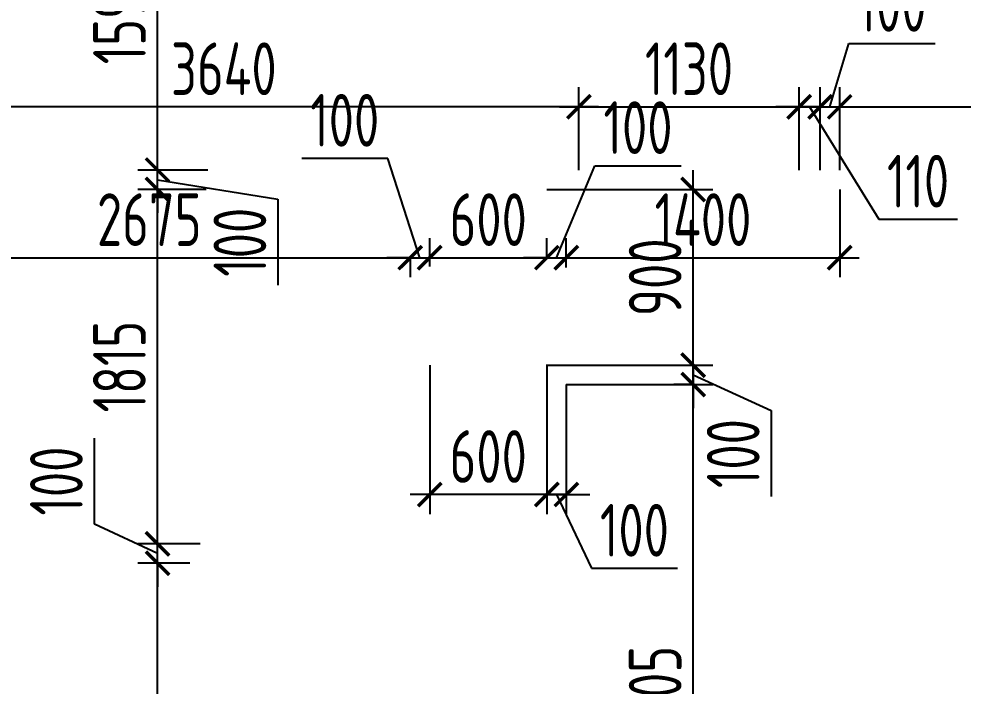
# Model space of a CAD drawing. Header units: millimetres. Extents: x -350007 to 536090, y -888 to 198380.
# Drawn here: x -207239 to -202402, y 102163 to 105582 of the extents above; entities that cross this region are included whole.
import ezdxf

# ---------------------------------------------------------------- set-up
doc = ezdxf.new("R2010")
doc.units = ezdxf.units.MM
doc.layers.add('АР_Размеры нов.', color=15, linetype='Continuous', lineweight=0)
doc.styles.add('ISOCPEUR', font='isocpeur.ttf', dxfattribs={"width": 0.7})
doc.dimstyles.new('R_100', dxfattribs={"dimtxt": 270, "dimasz": 120, "dimexe": 100, "dimexo": 0, "dimgap": 60, "dimtad": 1, "dimdec": 0, "dimrnd": 5, "dimzin": 0, "dimdsep": 46, "dimtxsty": 'ISOCPEUR', "dimblk": 'ARCHTICK', "dimcen": 0, "dimdle": 100, "dimclrd": 256, "dimclre": 256, "dimclrt": 256, "dimadec": 0, "dimazin": 0, "dimtfac": 2, "dimtdec": 0, "dimtofl": 0, "dimtmove": 1, "dimatfit": 3, "dimfxl": 1, "dimtvp": 3, "dimtolj": 1, "dimtzin": 0, "dimarcsym": 0})

# ---------------------------------------------------------------- blocks, each defined once
blk = doc.blocks.new('_ArchTick')
at = {"color": 0, "linetype": 'ByBlock', "const_width": 0.15}
blk.add_lwpolyline([(-0.5, -0.5), (0.5, 0.5)], dxfattribs=at)
blk = doc.blocks.new('*D2752')
at = {"layer": 'АР_Размеры нов.', "lineweight": -2, "ltscale": 100, "transparency": 16777216}
for p, q in [((-204369.9, 104807.7), (-204369.9, 105231.6)), ((-203241.9, 104807.7), (-203241.9, 105231.6)), ((-204469.9, 105131.6), (-203141.9, 105131.6))]:
    blk.add_line(p, q, dxfattribs=at)
at = {"layer": 'АР_Размеры нов.', "lineweight": -2, "ltscale": 100, "transparency": 16777216, "xscale": 120, "yscale": 120, "zscale": 120, "rotation": 180}
blk.add_blockref('_ArchTick', (-204369.9, 105131.6), dxfattribs=at)
at = {"layer": 'АР_Размеры нов.', "lineweight": -2, "ltscale": 100, "transparency": 16777216, "xscale": 120, "yscale": 120, "zscale": 120}
blk.add_blockref('_ArchTick', (-203241.9, 105131.6), dxfattribs=at)
at = {"layer": 'АР_Размеры нов.', "ltscale": 100, "transparency": 16777216, "insert": (-203805.9, 105326.6), "char_height": 270, "attachment_point": 5, "style": 'ISOCPEUR'}
blk.add_mtext('\\A1;1130', dxfattribs=at)
blk = doc.blocks.new('*D3035')
at = {"layer": 'АР_Размеры нов.', "lineweight": -2, "ltscale": 500, "transparency": 16777216}
for p, q in [((-203241.9, 104807.5), (-203241.9, 105231.6)), ((-203133.9, 104807.7), (-203133.9, 105231.6)), ((-203241.9, 105131.6), (-203361.9, 105131.6)), ((-203133.9, 105131.6), (-203241.9, 105131.6)), ((-203187.9, 105131.6), (-202834.2, 104555.5)), ((-203133.9, 105131.6), (-203013.9, 105131.6)), ((-202834.2, 104555.5), (-202430.7, 104555.5))]:
    blk.add_line(p, q, dxfattribs=at)
at = {"layer": 'АР_Размеры нов.', "lineweight": -2, "ltscale": 500, "transparency": 16777216, "xscale": 120, "yscale": 120, "zscale": 120}
blk.add_blockref('_ArchTick', (-203241.9, 105131.6), dxfattribs=at)
at = {"layer": 'АР_Размеры нов.', "lineweight": -2, "ltscale": 500, "transparency": 16777216, "xscale": 120, "yscale": 120, "zscale": 120, "rotation": 180}
blk.add_blockref('_ArchTick', (-203133.9, 105131.6), dxfattribs=at)
at = {"layer": 'АР_Размеры нов.', "lineweight": 13, "ltscale": 500, "transparency": 16777216, "insert": (-202632.5, 104750.5), "char_height": 270, "attachment_point": 5, "style": 'ISOCPEUR'}
blk.add_mtext('\\A1;110', dxfattribs=at)
blk = doc.blocks.new('*D3036')
at = {"layer": 'АР_Размеры нов.', "lineweight": -2, "ltscale": 500, "transparency": 16777216}
for p, q in [((-208007.7, 104807.7), (-208007.7, 105231.6)), ((-204369.9, 104807.5), (-204369.9, 105231.6)), ((-204269.9, 105131.6), (-208107.7, 105131.6))]:
    blk.add_line(p, q, dxfattribs=at)
at = {"layer": 'АР_Размеры нов.', "lineweight": -2, "ltscale": 500, "transparency": 16777216, "xscale": 120, "yscale": 120, "zscale": 120, "rotation": 180}
blk.add_blockref('_ArchTick', (-208007.7, 105131.6), dxfattribs=at)
at = {"layer": 'АР_Размеры нов.', "lineweight": -2, "ltscale": 500, "transparency": 16777216, "xscale": 120, "yscale": 120, "zscale": 120}
blk.add_blockref('_ArchTick', (-204369.9, 105131.6), dxfattribs=at)
at = {"layer": 'АР_Размеры нов.', "lineweight": 13, "ltscale": 500, "transparency": 16777216, "insert": (-206188.8, 105326.6), "char_height": 270, "attachment_point": 5, "style": 'ISOCPEUR'}
blk.add_mtext('\\A1;3640', dxfattribs=at)
blk = doc.blocks.new('*D3064')
at = {"layer": 'АР_Размеры нов.', "lineweight": -2, "ltscale": 500, "transparency": 16777216}
for p, q in [((-203083.9, 105131.6), (-202986.4, 105456.6)), ((-202986.4, 105456.6), (-202545.1, 105456.6)), ((-203133.9, 104807.7), (-203133.9, 105231.6)), ((-203033.9, 104807.7), (-203033.9, 105231.6)), ((-203133.9, 105131.6), (-203253.9, 105131.6)), ((-203133.9, 105131.6), (-203033.9, 105131.6)), ((-203033.9, 105131.6), (-202913.9, 105131.6))]:
    blk.add_line(p, q, dxfattribs=at)
at = {"layer": 'АР_Размеры нов.', "lineweight": -2, "ltscale": 500, "transparency": 16777216, "xscale": 120, "yscale": 120, "zscale": 120}
blk.add_blockref('_ArchTick', (-203133.9, 105131.6), dxfattribs=at)
at = {"layer": 'АР_Размеры нов.', "lineweight": -2, "ltscale": 500, "transparency": 16777216, "xscale": 120, "yscale": 120, "zscale": 120, "rotation": 180}
blk.add_blockref('_ArchTick', (-203033.9, 105131.6), dxfattribs=at)
at = {"layer": 'АР_Размеры нов.', "lineweight": 13, "ltscale": 500, "transparency": 16777216, "insert": (-202765.7, 105651.6), "char_height": 270, "attachment_point": 5, "style": 'ISOCPEUR'}
blk.add_mtext('\\A1;100', dxfattribs=at)
blk = doc.blocks.new('*D3065')
at = {"layer": 'АР_Размеры нов.', "lineweight": -2, "ltscale": 500, "transparency": 16777216}
for p, q in [((-200153.9, 105414.4), (-200153.9, 105031.6)), ((-203033.9, 104807.7), (-203033.9, 105231.6)), ((-203133.9, 105131.6), (-200053.9, 105131.6))]:
    blk.add_line(p, q, dxfattribs=at)
at = {"layer": 'АР_Размеры нов.', "lineweight": -2, "ltscale": 500, "transparency": 16777216, "xscale": 120, "yscale": 120, "zscale": 120, "rotation": 180}
blk.add_blockref('_ArchTick', (-203033.9, 105131.6), dxfattribs=at)
at = {"layer": 'АР_Размеры нов.', "lineweight": -2, "ltscale": 500, "transparency": 16777216, "xscale": 120, "yscale": 120, "zscale": 120}
blk.add_blockref('_ArchTick', (-200153.9, 105131.6), dxfattribs=at)
at = {"layer": 'АР_Размеры нов.', "lineweight": 13, "ltscale": 500, "transparency": 16777216, "insert": (-201593.9, 105326.6), "char_height": 270, "attachment_point": 5, "style": 'ISOCPEUR'}
blk.add_mtext('\\A1;2880', dxfattribs=at)
blk = doc.blocks.new('*D3085')
at = {"layer": 'АР_Размеры нов.', "lineweight": -2, "transparency": 16777216}
for p, q in [((-205134.4, 103807.7), (-205134.4, 103044.5)), ((-204534.4, 103807.7), (-204534.4, 103044.5)), ((-204434.4, 103144.5), (-205234.4, 103144.5))]:
    blk.add_line(p, q, dxfattribs=at)
at = {"layer": 'АР_Размеры нов.', "lineweight": -2, "transparency": 16777216, "xscale": 120, "yscale": 120, "zscale": 120, "rotation": 180}
blk.add_blockref('_ArchTick', (-205134.4, 103144.5), dxfattribs=at)
at = {"layer": 'АР_Размеры нов.', "lineweight": -2, "transparency": 16777216, "xscale": 120, "yscale": 120, "zscale": 120}
blk.add_blockref('_ArchTick', (-204534.4, 103144.5), dxfattribs=at)
at = {"layer": 'АР_Размеры нов.', "transparency": 16777216, "insert": (-204834.4, 103339.5), "char_height": 270, "attachment_point": 5, "style": 'ISOCPEUR'}
blk.add_mtext('\\A1;600', dxfattribs=at)
blk = doc.blocks.new('*D3086')
at = {"layer": 'АР_Размеры нов.', "lineweight": -2, "transparency": 16777216}
for p, q in [((-203784.3, 103707.7), (-203784.3, 104807.7)), ((-204534.4, 104707.7), (-203684.3, 104707.7)), ((-204536.9, 103807.7), (-203684.3, 103807.7))]:
    blk.add_line(p, q, dxfattribs=at)
at = {"layer": 'АР_Размеры нов.', "lineweight": -2, "transparency": 16777216, "xscale": 120, "yscale": 120, "zscale": 120}
for p, rotation in [((-203784.3, 104707.7), 90), ((-203784.3, 103807.7), 270)]:
    blk.add_blockref('_ArchTick', p, dxfattribs=dict(at, rotation=rotation))
at = {"layer": 'АР_Размеры нов.', "transparency": 16777216, "insert": (-203979.3, 104257.7), "char_height": 270, "attachment_point": 5, "rotation": 90, "style": 'ISOCPEUR'}
blk.add_mtext('\\A1;900', dxfattribs=at)
blk = doc.blocks.new('*D3087')
at = {"layer": 'АР_Размеры нов.', "lineweight": -2, "transparency": 16777216}
for p, q in [((-203784.3, 103807.7), (-203784.3, 103927.7)), ((-204434.4, 103807.7), (-203684.3, 103807.7)), ((-203784.3, 103807.7), (-203784.3, 103707.7)), ((-203784.3, 103757.7), (-203384.3, 103574.9)), ((-204434.4, 103707.7), (-203684.3, 103707.7)), ((-203784.3, 103707.7), (-203784.3, 103587.7)), ((-203384.3, 103574.9), (-203384.3, 103133.6))]:
    blk.add_line(p, q, dxfattribs=at)
at = {"layer": 'АР_Размеры нов.', "lineweight": -2, "transparency": 16777216, "xscale": 120, "yscale": 120, "zscale": 120}
for p, rotation in [((-203784.3, 103807.7), 270), ((-203784.3, 103707.7), 90)]:
    blk.add_blockref('_ArchTick', p, dxfattribs=dict(at, rotation=rotation))
at = {"layer": 'АР_Размеры нов.', "transparency": 16777216, "insert": (-203579.3, 103354.3), "char_height": 270, "attachment_point": 5, "rotation": 90, "style": 'ISOCPEUR'}
blk.add_mtext('\\A1;100', dxfattribs=at)
blk = doc.blocks.new('*D3088')
at = {"layer": 'АР_Размеры нов.', "lineweight": -2, "transparency": 16777216}
for p, q in [((-204534.4, 103807.7), (-204534.4, 103044.5)), ((-204434.4, 103707.7), (-204434.4, 103044.5)), ((-204534.4, 103144.5), (-204654.4, 103144.5)), ((-204534.4, 103144.5), (-204434.4, 103144.5)), ((-204484.4, 103144.5), (-204305.9, 102766.3)), ((-204434.4, 103144.5), (-204314.4, 103144.5)), ((-204305.9, 102766.3), (-203864.6, 102766.3))]:
    blk.add_line(p, q, dxfattribs=at)
at = {"layer": 'АР_Размеры нов.', "lineweight": -2, "transparency": 16777216, "xscale": 120, "yscale": 120, "zscale": 120}
blk.add_blockref('_ArchTick', (-204534.4, 103144.5), dxfattribs=at)
at = {"layer": 'АР_Размеры нов.', "lineweight": -2, "transparency": 16777216, "xscale": 120, "yscale": 120, "zscale": 120, "rotation": 180}
blk.add_blockref('_ArchTick', (-204434.4, 103144.5), dxfattribs=at)
at = {"layer": 'АР_Размеры нов.', "transparency": 16777216, "insert": (-204085.3, 102961.3), "char_height": 270, "attachment_point": 5, "style": 'ISOCPEUR'}
blk.add_mtext('\\A1;100', dxfattribs=at)
blk = doc.blocks.new('*D3097')
at = {"layer": 'АР_Размеры нов.', "lineweight": -2, "transparency": 16777216}
for p, q in [((-206528.7, 100400.7), (-206528.7, 102892.2)), ((-206363.3, 102792.2), (-206628.7, 102792.2)), ((-206433.9, 100500.7), (-206628.7, 100500.7))]:
    blk.add_line(p, q, dxfattribs=at)
at = {"layer": 'АР_Размеры нов.', "lineweight": -2, "transparency": 16777216, "xscale": 120, "yscale": 120, "zscale": 120}
for p, rotation in [((-206528.7, 102792.2), 90), ((-206528.7, 100500.7), 270)]:
    blk.add_blockref('_ArchTick', p, dxfattribs=dict(at, rotation=rotation))
at = {"layer": 'АР_Размеры нов.', "transparency": 16777216, "insert": (-206723.7, 101646.4), "char_height": 270, "attachment_point": 5, "rotation": 90, "style": 'ISOCPEUR'}
blk.add_mtext('\\A1;2290', dxfattribs=at)
blk = doc.blocks.new('*D3098')
at = {"layer": 'АР_Размеры нов.', "lineweight": -2, "transparency": 16777216}
for p, q in [((-206851.8, 102992.8), (-206851.8, 103434.1)), ((-206528.7, 102842.2), (-206851.8, 102992.8)), ((-206528.7, 102892.2), (-206528.7, 103012.2)), ((-206310.1, 102892.2), (-206628.7, 102892.2)), ((-206528.7, 102792.2), (-206528.7, 102892.2)), ((-206363.3, 102792.2), (-206628.7, 102792.2)), ((-206528.7, 102792.2), (-206528.7, 102672.2))]:
    blk.add_line(p, q, dxfattribs=at)
at = {"layer": 'АР_Размеры нов.', "lineweight": -2, "transparency": 16777216, "xscale": 120, "yscale": 120, "zscale": 120}
for p, rotation in [((-206528.7, 102892.2), 270), ((-206528.7, 102792.2), 90)]:
    blk.add_blockref('_ArchTick', p, dxfattribs=dict(at, rotation=rotation))
at = {"layer": 'АР_Размеры нов.', "transparency": 16777216, "insert": (-207046.8, 103213.5), "char_height": 270, "attachment_point": 5, "rotation": 90, "style": 'ISOCPEUR'}
blk.add_mtext('\\A1;100', dxfattribs=at)
blk = doc.blocks.new('*D3099')
at = {"layer": 'АР_Размеры нов.', "lineweight": -2, "transparency": 16777216}
for p, q in [((-206528.7, 102792.2), (-206528.7, 104807.7)), ((-206278.8, 104707.7), (-206628.7, 104707.7)), ((-206310.1, 102892.2), (-206628.7, 102892.2))]:
    blk.add_line(p, q, dxfattribs=at)
at = {"layer": 'АР_Размеры нов.', "lineweight": -2, "transparency": 16777216, "xscale": 120, "yscale": 120, "zscale": 120}
for p, rotation in [((-206528.7, 104707.7), 90), ((-206528.7, 102892.2), 270)]:
    blk.add_blockref('_ArchTick', p, dxfattribs=dict(at, rotation=rotation))
at = {"layer": 'АР_Размеры нов.', "transparency": 16777216, "insert": (-206723.7, 103800), "char_height": 270, "attachment_point": 5, "rotation": 90, "style": 'ISOCPEUR'}
blk.add_mtext('\\A1;1815', dxfattribs=at)
blk = doc.blocks.new('*D3100')
at = {"layer": 'АР_Размеры нов.', "lineweight": -2, "transparency": 16777216}
for p, q in [((-206528.7, 104807.7), (-206528.7, 104927.7)), ((-206270.5, 104807.7), (-206628.7, 104807.7)), ((-206528.7, 104707.7), (-206528.7, 104807.7)), ((-206528.7, 104757.7), (-205911.6, 104658)), ((-206278.8, 104707.7), (-206628.7, 104707.7)), ((-206528.7, 104707.7), (-206528.7, 104587.7)), ((-205911.6, 104658), (-205911.6, 104216.7))]:
    blk.add_line(p, q, dxfattribs=at)
at = {"layer": 'АР_Размеры нов.', "lineweight": -2, "transparency": 16777216, "xscale": 120, "yscale": 120, "zscale": 120}
for p, rotation in [((-206528.7, 104807.7), 270), ((-206528.7, 104707.7), 90)]:
    blk.add_blockref('_ArchTick', p, dxfattribs=dict(at, rotation=rotation))
at = {"layer": 'АР_Размеры нов.', "transparency": 16777216, "insert": (-206106.6, 104437.4), "char_height": 270, "attachment_point": 5, "rotation": 90, "style": 'ISOCPEUR'}
blk.add_mtext('\\A1;100', dxfattribs=at)
blk = doc.blocks.new('*D3101')
at = {"layer": 'АР_Размеры нов.', "lineweight": -2, "transparency": 16777216}
for p, q in [((-206528.7, 104707.7), (-206528.7, 106500.7)), ((-206433.9, 106400.7), (-206628.7, 106400.7)), ((-206270.5, 104807.7), (-206628.7, 104807.7))]:
    blk.add_line(p, q, dxfattribs=at)
at = {"layer": 'АР_Размеры нов.', "lineweight": -2, "transparency": 16777216, "xscale": 120, "yscale": 120, "zscale": 120}
for p, rotation in [((-206528.7, 106400.7), 90), ((-206528.7, 104807.7), 270)]:
    blk.add_blockref('_ArchTick', p, dxfattribs=dict(at, rotation=rotation))
at = {"layer": 'АР_Размеры нов.', "transparency": 16777216, "insert": (-206723.7, 105604.2), "char_height": 270, "attachment_point": 5, "rotation": 90, "style": 'ISOCPEUR'}
blk.add_mtext('\\A1;1595', dxfattribs=at)
blk = doc.blocks.new('*D3125')
at = {"layer": 'АР_Размеры нов.', "lineweight": -2, "transparency": 16777216}
for p, q in [((-203784.3, 100400.7), (-203784.3, 103807.7)), ((-203784.3, 103707.7), (-203884.3, 103707.7)), ((-203233.8, 100500.7), (-203884.3, 100500.7))]:
    blk.add_line(p, q, dxfattribs=at)
at = {"layer": 'АР_Размеры нов.', "lineweight": -2, "transparency": 16777216, "xscale": 120, "yscale": 120, "zscale": 120}
for p, rotation in [((-203784.3, 103707.7), 90), ((-203784.3, 100500.7), 270)]:
    blk.add_blockref('_ArchTick', p, dxfattribs=dict(at, rotation=rotation))
at = {"layer": 'АР_Размеры нов.', "transparency": 16777216, "insert": (-203979.3, 102104.2), "char_height": 270, "attachment_point": 5, "rotation": 90, "style": 'ISOCPEUR'}
blk.add_mtext('\\A1;3205', dxfattribs=at)
blk = doc.blocks.new('*D4027')
at = {"layer": 'АР_Размеры нов.', "lineweight": -2, "transparency": 16777216}
for p, q in [((-207907.6, 104477.3), (-207907.6, 104258.3)), ((-208007.6, 104358.3), (-205134.4, 104358.3)), ((-205234.4, 104360.1), (-205234.4, 104258.3))]:
    blk.add_line(p, q, dxfattribs=at)
at = {"layer": 'АР_Размеры нов.', "lineweight": -2, "transparency": 16777216, "xscale": 120, "yscale": 120, "zscale": 120, "rotation": 180}
blk.add_blockref('_ArchTick', (-207907.6, 104358.3), dxfattribs=at)
at = {"layer": 'АР_Размеры нов.', "lineweight": -2, "transparency": 16777216, "xscale": 120, "yscale": 120, "zscale": 120}
blk.add_blockref('_ArchTick', (-205234.4, 104358.3), dxfattribs=at)
at = {"layer": 'АР_Размеры нов.', "transparency": 16777216, "insert": (-206571, 104553.3), "char_height": 270, "attachment_point": 5, "style": 'ISOCPEUR'}
blk.add_mtext('\\A1;2675', dxfattribs=at)
blk = doc.blocks.new('*D4028')
at = {"layer": 'АР_Размеры нов.', "lineweight": -2, "transparency": 16777216}
for p, q in [((-205348.8, 104867.5), (-205790.1, 104867.5)), ((-205184.4, 104358.3), (-205348.8, 104867.5)), ((-205134.4, 104312.9), (-205134.4, 104458.3)), ((-205234.4, 104358.3), (-205354.4, 104358.3)), ((-205234.4, 104360.1), (-205234.4, 104258.3)), ((-205234.4, 104358.3), (-205134.4, 104358.3)), ((-205134.4, 104358.3), (-205014.4, 104358.3))]:
    blk.add_line(p, q, dxfattribs=at)
at = {"layer": 'АР_Размеры нов.', "lineweight": -2, "transparency": 16777216, "xscale": 120, "yscale": 120, "zscale": 120}
blk.add_blockref('_ArchTick', (-205234.4, 104358.3), dxfattribs=at)
at = {"layer": 'АР_Размеры нов.', "lineweight": -2, "transparency": 16777216, "xscale": 120, "yscale": 120, "zscale": 120, "rotation": 180}
blk.add_blockref('_ArchTick', (-205134.4, 104358.3), dxfattribs=at)
at = {"layer": 'АР_Размеры нов.', "transparency": 16777216, "insert": (-205569.5, 105062.5), "char_height": 270, "attachment_point": 5, "style": 'ISOCPEUR'}
blk.add_mtext('\\A1;100', dxfattribs=at)
blk = doc.blocks.new('*D4029')
at = {"layer": 'АР_Размеры нов.', "lineweight": -2, "transparency": 16777216}
for p, q in [((-205134.4, 104312.9), (-205134.4, 104458.3)), ((-204534.4, 104351.9), (-204534.4, 104458.3)), ((-205234.4, 104358.3), (-204434.4, 104358.3))]:
    blk.add_line(p, q, dxfattribs=at)
at = {"layer": 'АР_Размеры нов.', "lineweight": -2, "transparency": 16777216, "xscale": 120, "yscale": 120, "zscale": 120, "rotation": 180}
blk.add_blockref('_ArchTick', (-205134.4, 104358.3), dxfattribs=at)
at = {"layer": 'АР_Размеры нов.', "lineweight": -2, "transparency": 16777216, "xscale": 120, "yscale": 120, "zscale": 120}
blk.add_blockref('_ArchTick', (-204534.4, 104358.3), dxfattribs=at)
at = {"layer": 'АР_Размеры нов.', "transparency": 16777216, "insert": (-204834.4, 104553.3), "char_height": 270, "attachment_point": 5, "style": 'ISOCPEUR'}
blk.add_mtext('\\A1;600', dxfattribs=at)
blk = doc.blocks.new('*D4030')
at = {"layer": 'АР_Размеры нов.', "lineweight": -2, "transparency": 16777216}
for p, q in [((-204484.4, 104358.3), (-204287.8, 104829.8)), ((-204287.8, 104829.8), (-203846.5, 104829.8)), ((-204534.4, 104351.9), (-204534.4, 104458.3)), ((-204434.4, 104308.1), (-204434.4, 104458.3)), ((-204534.4, 104358.3), (-204654.4, 104358.3)), ((-204534.4, 104358.3), (-204434.4, 104358.3)), ((-204434.4, 104358.3), (-204314.4, 104358.3))]:
    blk.add_line(p, q, dxfattribs=at)
at = {"layer": 'АР_Размеры нов.', "lineweight": -2, "transparency": 16777216, "xscale": 120, "yscale": 120, "zscale": 120}
blk.add_blockref('_ArchTick', (-204534.4, 104358.3), dxfattribs=at)
at = {"layer": 'АР_Размеры нов.', "lineweight": -2, "transparency": 16777216, "xscale": 120, "yscale": 120, "zscale": 120, "rotation": 180}
blk.add_blockref('_ArchTick', (-204434.4, 104358.3), dxfattribs=at)
at = {"layer": 'АР_Размеры нов.', "transparency": 16777216, "insert": (-204067.2, 105024.8), "char_height": 270, "attachment_point": 5, "style": 'ISOCPEUR'}
blk.add_mtext('\\A1;100', dxfattribs=at)
blk = doc.blocks.new('*D4031')
at = {"layer": 'АР_Размеры нов.', "lineweight": -2, "transparency": 16777216}
for p, q in [((-203033.9, 104707.7), (-203033.9, 104258.3)), ((-204434.4, 104308.1), (-204434.4, 104458.3)), ((-204534.4, 104358.3), (-202933.9, 104358.3))]:
    blk.add_line(p, q, dxfattribs=at)
at = {"layer": 'АР_Размеры нов.', "lineweight": -2, "transparency": 16777216, "xscale": 120, "yscale": 120, "zscale": 120, "rotation": 180}
blk.add_blockref('_ArchTick', (-204434.4, 104358.3), dxfattribs=at)
at = {"layer": 'АР_Размеры нов.', "lineweight": -2, "transparency": 16777216, "xscale": 120, "yscale": 120, "zscale": 120}
blk.add_blockref('_ArchTick', (-203033.9, 104358.3), dxfattribs=at)
at = {"layer": 'АР_Размеры нов.', "transparency": 16777216, "insert": (-203734.2, 104553.3), "char_height": 270, "attachment_point": 5, "style": 'ISOCPEUR'}
blk.add_mtext('\\A1;1400', dxfattribs=at)
blk = doc.blocks.new('*D7171')
at = {"layer": 'АР_Размеры нов.', "lineweight": -2, "transparency": 16777216}
for p, q in [((-301542.1, 115210.7), (-301542.1, 114752.6)), ((-301341.3, 115050.7), (-301341.3, 114752.6)), ((-301642.1, 114852.6), (-301241.3, 114852.6)), ((-301441.7, 114852.6), (-301263.2, 114257.6)), ((-301263.2, 114257.6), (-300784.1, 114257.6)), ((-182483.9, 67738.2), (-182925.2, 67738.2)), ((-182493.8, 67218.2), (-182483.9, 67738.2)), ((-182543.8, 66845.6), (-182543.8, 67318.2)), ((-182443.8, 66845.6), (-182443.8, 67318.2)), ((-182543.8, 67218.2), (-182663.8, 67218.2)), ((-182443.8, 67218.2), (-182543.8, 67218.2)), ((-182443.8, 67218.2), (-182323.8, 67218.2))]:
    blk.add_line(p, q, dxfattribs=at)
at = {"layer": 'АР_Размеры нов.', "lineweight": -2, "transparency": 16777216, "xscale": 120, "yscale": 120, "zscale": 120, "rotation": 180}
for p in [(-301542.1, 114852.6), (-182443.8, 67218.2)]:
    blk.add_blockref('_ArchTick', p, dxfattribs=at)
at = {"layer": 'АР_Размеры нов.', "lineweight": -2, "transparency": 16777216, "xscale": 120, "yscale": 120, "zscale": 120}
for p in [(-301341.3, 114852.6), (-182543.8, 67218.2)]:
    blk.add_blockref('_ArchTick', p, dxfattribs=at)
at = {"layer": 'АР_Размеры нов.', "transparency": 16777216, "char_height": 270, "attachment_point": 5, "style": 'ISOCPEUR'}
for s, insert in [('\\A1;200', (-301023.6, 114452.6)), ('\\A1;100', (-182704.5, 67933.2))]:
    blk.add_mtext(s, dxfattribs=dict(at, insert=insert))
blk = doc.blocks.new('*D7184')
at = {"layer": 'АР_Размеры нов.', "lineweight": -2, "transparency": 16777216}
for p, q in [((-186100.2, 131670.6), (-186002.7, 131995.6)), ((-186002.7, 131995.6), (-185655.9, 131995.6)), ((-186145.2, 131370.7), (-186145.2, 131770.6)), ((-186055.2, 131530.7), (-186055.2, 131770.6)), ((-186145.2, 131670.6), (-186265.2, 131670.6)), ((-186145.2, 131670.6), (-186055.2, 131670.6)), ((-186055.2, 131670.6), (-185935.2, 131670.6)), ((-281863.4, 59884.7), (-281863.4, 59308.8)), ((-281179, 59884.7), (-281179, 59308.8)), ((-281963.4, 59408.8), (-281079, 59408.8))]:
    blk.add_line(p, q, dxfattribs=at)
at = {"layer": 'АР_Размеры нов.', "lineweight": -2, "transparency": 16777216, "xscale": 120, "yscale": 120, "zscale": 120}
for p in [(-186145.2, 131670.6), (-281179, 59408.8)]:
    blk.add_blockref('_ArchTick', p, dxfattribs=at)
at = {"layer": 'АР_Размеры нов.', "lineweight": -2, "transparency": 16777216, "xscale": 120, "yscale": 120, "zscale": 120, "rotation": 180}
for p in [(-186055.2, 131670.6), (-281863.4, 59408.8)]:
    blk.add_blockref('_ArchTick', p, dxfattribs=at)
at = {"layer": 'АР_Размеры нов.', "transparency": 16777216, "char_height": 270, "attachment_point": 5, "style": 'ISOCPEUR'}
for s, insert in [('\\A1;90', (-185829.3, 132190.6)), ('\\A1;685', (-281521.2, 59603.8))]:
    blk.add_mtext(s, dxfattribs=dict(at, insert=insert))
blk = doc.blocks.new('*D7185')
at = {"layer": 'АР_Размеры нов.', "lineweight": -2, "transparency": 16777216}
for p, q in [((-152915.4, 120873.4), (-152915.4, 121314.7)), ((-153510.4, 120694.9), (-152915.4, 120873.4)), ((-153510.4, 120520.7), (-153510.4, 120869.1)), ((-154303.9, 120769.1), (-153410.4, 120769.1)), ((-154463.9, 120620.7), (-153410.4, 120620.7)), ((-280686, 59784.7), (-280686, 60786.4)), ((-281179, 60686.4), (-280586, 60686.4)), ((-281179, 59884.7), (-280586, 59884.7))]:
    blk.add_line(p, q, dxfattribs=at)
at = {"layer": 'АР_Размеры нов.', "lineweight": -2, "transparency": 16777216, "xscale": 120, "yscale": 120, "zscale": 120}
for p, rotation in [((-153510.4, 120769.1), 90), ((-153510.4, 120620.7), 270), ((-280686, 60686.4), 90), ((-280686, 59884.7), 270)]:
    blk.add_blockref('_ArchTick', p, dxfattribs=dict(at, rotation=rotation))
at = {"layer": 'АР_Размеры нов.', "transparency": 16777216, "char_height": 270, "attachment_point": 5, "rotation": 90, "style": 'ISOCPEUR'}
for s, insert in [('\\A1;150', (-153110.4, 121094.1)), ('\\A1;800', (-280881, 60285.5))]:
    blk.add_mtext(s, dxfattribs=dict(at, insert=insert))
blk = doc.blocks.new('*D7186')
at = {"layer": 'АР_Размеры нов.', "lineweight": -2, "transparency": 16777216}
for p, q in [((-172392.8, 113364.4), (-172392.8, 115310.7)), ((-171328.9, 115210.7), (-172492.8, 115210.7)), ((-171328.9, 113464.4), (-172492.8, 113464.4)), ((-280686, 59984.7), (-280686, 55406)), ((-281179, 59884.7), (-280586, 59884.7)), ((-281179, 55506), (-280586, 55506))]:
    blk.add_line(p, q, dxfattribs=at)
at = {"layer": 'АР_Размеры нов.', "lineweight": -2, "transparency": 16777216, "xscale": 120, "yscale": 120, "zscale": 120}
for p, rotation in [((-172392.8, 115210.7), 90), ((-172392.8, 113464.4), 270), ((-280686, 59884.7), 90), ((-280686, 55506), 270)]:
    blk.add_blockref('_ArchTick', p, dxfattribs=dict(at, rotation=rotation))
at = {"layer": 'АР_Размеры нов.', "transparency": 16777216, "char_height": 270, "attachment_point": 5, "rotation": 90, "style": 'ISOCPEUR'}
for s, insert in [('\\A1;1745', (-172587.8, 114337.6)), ('\\A1;4380', (-280881, 57695.3))]:
    blk.add_mtext(s, dxfattribs=dict(at, insert=insert))

msp = doc.modelspace()

# ---------------------------------------------------------------- dimensions: what is measured, and where the dimension line sits
at = {"layer": 'АР_Размеры нов.'}
for base, p1, p2, picture, middle in [((-186055.2, 131670.6), (-186145.2, 131370.7), (-186055.2, 131530.7), '*D7184', (-185942.7, 132190.6)), ((-281179, 59408.8), (-281863.4, 59884.7), (-281179, 59884.7), '*D7184', (-281521.2, 59603.8)), ((-301341.3, 114852.6), (-301542.1, 115210.7), (-301341.3, 115050.7), '*D7171', (-301203.2, 114452.6)), ((-205234.4, 104358.3), (-207907.6, 104477.3), (-205234.4, 104360.1), '*D4027', (-206571, 104553.3)), ((-204534.4, 104358.3), (-205134.4, 104312.9), (-204534.4, 104351.9), '*D4029', (-204834.4, 104553.3)), ((-203033.9151, 104358.2529), (-204434.4127, 104308.1066), (-203033.9151, 104707.668), '*D4031', (-203734.1639, 104553.2529)), ((-205134.4, 103144.5), (-204534.4, 103807.7), (-205134.4, 103807.7), '*D3085', (-204834.4, 103339.5))]:
    dim = msp.add_linear_dim(base=base, p1=p1, p2=p2, dimstyle='R_100', override={"dimpost": '\\X'}, dxfattribs=at)
    dim.commit()
    dim.dimension.update_dxf_attribs({"geometry": picture, "text_midpoint": middle})
for base, p1, p2, picture, middle in [((-153510.4, 120769.1), (-154463.9, 120620.7), (-154303.9, 120769.1), '*D7185', (-153110.4, 120933.4)), ((-280686, 60686.4), (-281179, 59884.7), (-281179, 60686.4), '*D7185', (-280881, 60285.5)), ((-172392.8, 115210.7), (-171328.9, 113464.4), (-171328.9, 115210.7), '*D7186', (-172587.8, 114337.6)), ((-280686, 55506), (-281179, 59884.7), (-281179, 55506), '*D7186', (-280881, 57695.3)), ((-206528.7, 106400.7), (-206270.5, 104807.7), (-206433.9, 106400.7), '*D3101', (-206723.7, 105604.2)), ((-206528.7107, 104707.7216), (-206310.1146, 102892.1917), (-206278.7678, 104707.7216), '*D3099', (-206723.7107, 103799.9567)), ((-203784.3, 104707.7), (-204536.9, 103807.7), (-204534.4, 104707.7), '*D3086', (-203979.3, 104257.7)), ((-203784.3, 103707.7), (-203233.8, 100500.7), (-203784.3, 103707.7), '*D3125', (-203979.3, 102104.2)), ((-206528.7107, 102792.1917), (-206433.9151, 100500.6825), (-206363.3453, 102792.1917), '*D3097', (-206723.7107, 101646.4371))]:
    dim = msp.add_linear_dim(base=base, p1=p1, p2=p2, angle=90, dimstyle='R_100', override={"dimpost": '\\X'}, dxfattribs=at)
    dim.commit()
    dim.dimension.update_dxf_attribs({"geometry": picture, "text_midpoint": middle})
for base, p1, p2, picture, middle in [((-182543.8, 67218.2), (-182443.8, 66845.6), (-182543.8, 66845.6), '*D7171', (-182543.9, 67738.2)), ((-205134.4, 104358.3), (-205234.4, 104360.1), (-205134.4, 104312.9), '*D4028', (-205408.8, 104867.5)), ((-204434.4, 104358.3), (-204534.4, 104351.9), (-204434.4, 104308.1), '*D4030', (-204227.8, 104829.8)), ((-204434.4, 103144.5), (-204534.4, 103807.7), (-204434.4, 103707.7), '*D3088', (-204245.9, 102766.3))]:
    dim = msp.add_linear_dim(base=base, p1=p1, p2=p2, dimstyle='R_100', override={"dimpost": '\\X'}, dxfattribs=at)
    dim.commit()
    dim.dimension.update_dxf_attribs({"geometry": picture, "text_midpoint": middle, "dimtype": 160})
at = {"layer": 'АР_Размеры нов.', "lineweight": 13, "ltscale": 500}
for base, p1, p2, picture, middle in [((-203033.9, 105131.6), (-203133.9, 104807.7), (-203033.9, 104807.7), '*D3064', (-202926.4, 105651.6)), ((-208007.7, 105131.6), (-204369.9, 104807.5), (-208007.7, 104807.7), '*D3036', (-206188.8, 105326.6)), ((-200153.9, 105131.6), (-203033.9, 104807.7), (-200153.9, 105414.4), '*D3065', (-201593.9, 105326.6))]:
    dim = msp.add_linear_dim(base=base, p1=p1, p2=p2, dimstyle='R_100', override={"dimpost": '\\X'}, dxfattribs=at)
    dim.commit()
    dim.dimension.update_dxf_attribs({"geometry": picture, "text_midpoint": middle})
at = {"layer": 'АР_Размеры нов.', "ltscale": 100}
dim = msp.add_linear_dim(base=(-203241.9, 105131.6), p1=(-204369.9, 104807.7), p2=(-203241.9, 104807.7), dimstyle='R_100', override={"dimpost": '\\X', "dimfxl": 300, "dimarcsym": 1}, dxfattribs=at)
dim.commit()
dim.dimension.update_dxf_attribs({"geometry": '*D2752', "text_midpoint": (-203805.9, 105326.6)})
at = {"layer": 'АР_Размеры нов.', "lineweight": 13, "ltscale": 500}
dim = msp.add_linear_dim(base=(-203241.9, 105131.6), p1=(-203133.9, 104807.7), p2=(-203241.9, 104807.5), dimstyle='R_100', override={"dimpost": '\\X'}, dxfattribs=at)
dim.commit()
dim.dimension.update_dxf_attribs({"geometry": '*D3035', "text_midpoint": (-202774.2, 104555.5), "dimtype": 160})
at = {"layer": 'АР_Размеры нов.'}
for base, p1, p2, picture, middle in [((-206528.7, 104807.7), (-206278.8, 104707.7), (-206270.5, 104807.7), '*D3100', (-205911.6, 104598)), ((-203784.3, 103707.7), (-204434.4, 103807.7), (-204434.4, 103707.7), '*D3087', (-203384.3, 103514.9)), ((-206528.7, 102892.2), (-206363.3, 102792.2), (-206310.1, 102892.2), '*D3098', (-206851.8, 103052.8))]:
    dim = msp.add_linear_dim(base=base, p1=p1, p2=p2, angle=90, dimstyle='R_100', override={"dimpost": '\\X'}, dxfattribs=at)
    dim.commit()
    dim.dimension.update_dxf_attribs({"geometry": picture, "text_midpoint": middle, "dimtype": 160})

doc.saveas('drawing.dxf')
